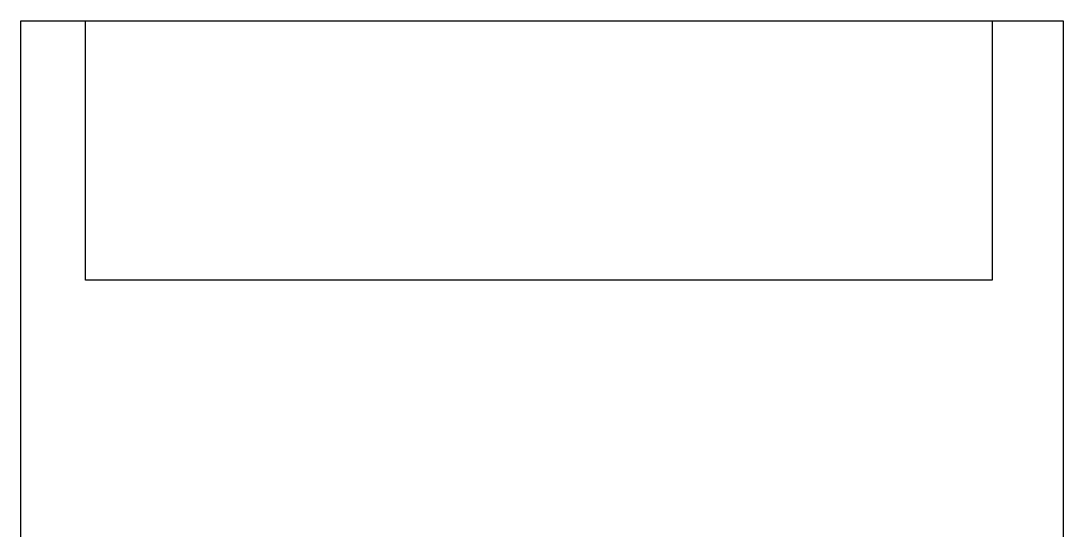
# Model space of a CAD drawing. Header units: inches. Extents: x -36 to 490, y -51 to 98.
# Drawn here: x 377.79 to 384.63, y 1.63 to 4.97 of the extents above; entities that cross this region are included whole.
import ezdxf

# ---------------------------------------------------------------- set-up
doc = ezdxf.new("R2010")
doc.units = ezdxf.units.IN
doc.header["$LTSCALE"] = 1.21
doc.header["$MEASUREMENT"] = 0
doc.layers.get('0').update_dxf_attribs({"linetype": 'CONTINUOUS'})

msp = doc.modelspace()

# ---------------------------------------------------------------- linework, layer by layer
at = {"color": 7, "linetype": 'Continuous'}
for p, q in [((377.7903, 0.6723), (377.7903, 4.9713)), ((377.7903, 4.9713), (378.2154, 4.9713)), ((378.2154, 4.9723), (384.1654, 4.9723)), ((378.2154, 3.2705), (378.2154, 4.9723)), ((384.1654, 4.9723), (384.1654, 3.2705)), ((384.1654, 4.9713), (384.6303, 4.9713)), ((384.6303, 4.9713), (384.6303, 0.6723)), ((384.1654, 3.2705), (378.2154, 3.2705))]:
    msp.add_line(p, q, dxfattribs=at)

doc.saveas('drawing.dxf')
